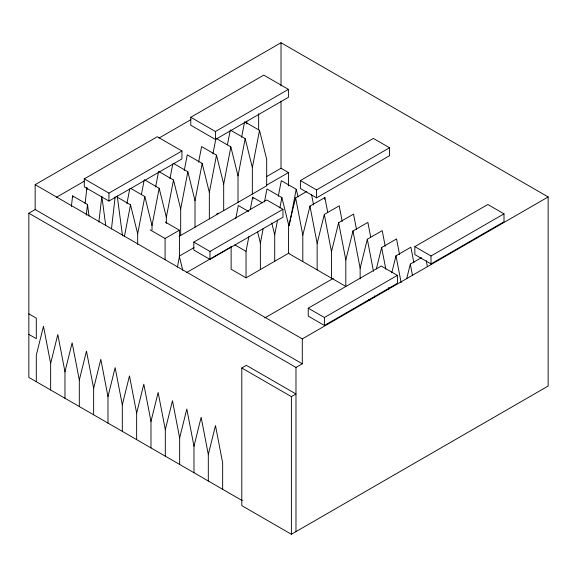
<?xml version="1.0" encoding="UTF-8"?>
<svg xmlns="http://www.w3.org/2000/svg" width="577" height="577" viewBox="0 0 577 577"><rect width="100%" height="100%" fill="white"/><g stroke="black" fill="none" stroke-linecap="round" stroke-linejoin="round"><path stroke-width="0.87" d="M71.368 206.588L72.601 195.892L87.502 204.503L89.031 216.036M85.086 203.667L86.932 187.619L87.17 189.393M86.276 215.199L87.502 204.503M98.869 222.073L101.84 196.223L105.714 225.506M111.462 228.954L115.148 196.865M126.933 203.537L129.767 188.816M124.343 236.873L130.51 204.835L117.095 197.089M141.437 194.399L144.106 180.536M137.672 244.388L137.672 233.8L144.841 196.555L130.683 188.376M155.602 186.984L158.603 171.398M152.011 229.934L152.011 225.52L159.18 188.282L144.272 179.671M169.941 178.711L172.768 163.991M166.342 223.422L166.342 217.248L173.511 180.002L159.346 171.831M184.272 170.439L187.273 154.845L202.181 163.45L209.35 192.415L209.35 218.899M180.68 235.452L180.68 208.968L187.842 171.73L173.684 163.551M177.427 267.093L179.425 256.7L179.425 230.216L165.26 222.044M198.603 162.159L201.604 146.572L216.512 155.177L223.681 184.142L223.681 210.627M195.012 227.179L195.012 200.695L202.181 163.45M212.942 153.886L215.776 139.158M209.35 192.415L216.512 155.177M227.439 144.74L230.108 130.885M223.681 184.142L230.85 146.904L215.942 138.292M241.612 137.333L244.612 121.74M238.012 202.347L238.012 175.87L245.182 138.624L230.273 130.02M235.798 218.488L238.301 205.491L248.737 211.521M252.351 194.074L252.351 167.59L259.513 130.352L245.355 122.173M250.303 209.343L252.632 197.219L262.326 202.815M231.132 246.264L231.132 269.221L246.04 277.825L246.04 251.341L248.875 236.62M264.468 201.936L266.971 188.946L281.879 197.55L288.832 225.665M260.378 269.553L260.378 243.068L263.213 228.341M278.302 196.259L281.302 180.666L296.21 189.27L298.107 196.945M274.71 261.273L274.71 234.789L277.544 220.068M279.881 207.944L281.879 197.55M289.214 225.65L296.21 189.27M50.639 389.98L50.639 363.496L57.808 334.53L64.97 371.776L64.97 398.253M64.97 371.776L72.139 342.803L79.309 380.048L79.309 406.533M79.309 380.048L86.471 351.083L93.64 388.321L93.64 414.805M93.64 388.321L100.809 359.356L107.978 396.601L107.978 423.085M107.978 396.601L115.14 367.636L122.31 404.874L122.31 431.358M122.31 404.874L129.479 375.908L136.641 413.154L136.641 439.631M136.641 413.154L143.81 384.188L150.979 421.426L150.979 447.911M150.979 421.426L158.141 392.461L165.31 429.699L165.31 456.183M165.31 429.699L172.48 400.734L179.649 437.979L179.649 464.463M179.649 437.979L186.811 409.014L193.98 446.252L193.98 472.736M193.98 446.252L201.149 417.286L208.311 454.532L208.311 481.016M208.311 454.532L215.481 425.566L222.65 462.804L222.65 489.289M306.82 191.427L295.64 197.882L288.471 226.848L288.471 253.332L345.811 286.43L345.811 259.953L338.641 222.708L353.55 214.103L356.55 229.689M302.802 261.605L302.802 235.12L309.972 206.155L324.88 197.55L327.714 212.271M324.462 199.253L324.88 197.55M317.141 269.877L317.141 243.4L324.31 214.435L339.211 205.823L342.211 221.417M331.472 278.157L331.472 251.673L338.641 222.708M345.811 259.953L352.973 230.98L367.881 222.376L370.715 237.104M360.142 278.821L360.142 268.226L367.311 239.26L382.219 230.656L385.22 246.242M376.377 268.832L381.642 247.533L396.55 238.928L399.551 254.515M391.761 272.849L395.981 255.813L410.889 247.201L413.889 262.795M406.727 278.568L410.312 264.086L421.491 257.63M35.154 184.669L302.29 338.901L302.29 363.791L35.154 209.566L35.154 184.669L281.021 42.727L548.15 196.952L548.15 386.042L291.392 534.273L241.799 505.64L241.799 367.996L246.386 365.349L295.979 393.983L291.392 396.63L241.799 367.996M190.771 117.275L263.761 75.133L288.413 89.37L288.413 97.311L215.423 139.454L190.771 125.216L190.771 117.275L215.423 131.506L288.413 89.37M84.285 178.884L157.276 136.742L181.935 150.972L181.935 158.92L108.945 201.063L84.285 186.825L84.285 178.884L108.945 193.115L181.935 150.972M242.246 500.605L28.85 377.401L28.85 213.209L35.154 209.566M56.294 197.363L84.314 181.185M159.028 138.047L190.944 119.627M266.365 176.713L281.021 168.253L288.471 172.559L288.471 185.945M150.179 229.884L165.087 238.496L179.425 230.216M216.649 214.024L218.207 213.122M266.61 185.174L288.471 172.559M179.166 236.325L266.682 185.801L266.682 159.317L259.513 130.352M193.8 242.109L266.79 199.967L282.961 209.3L282.961 217.248L209.97 259.39L193.8 250.05L193.8 242.109L209.97 251.442L282.961 209.3M300.401 180.565L373.384 138.422L389.554 147.762L389.554 155.703L316.564 197.846L300.401 188.513L300.401 180.565L316.564 189.898L389.554 147.762M179.173 256.181L194.009 247.62M186.797 272.438L231.161 246.826M246.04 277.825L289.048 253M264.778 317.92L333.427 278.287M308.248 308.183L381.238 266.04L397.409 275.373L397.409 283.321L324.418 325.464L308.248 316.124L308.248 308.183L324.418 317.516L397.409 275.373M414.841 246.639L487.832 204.496L504.002 213.836L504.002 221.777L431.012 263.92L414.841 254.587L414.841 246.639L431.012 255.972L504.002 213.836M302.29 338.901L548.15 196.952M28.85 213.209L295.979 367.434L302.29 363.791M368.443 299.499L369.951 300.372M234.861 244.886L246.04 251.341M28.85 313.838L36.301 318.143L36.301 338.67L28.85 334.364M271.76 222.866L274.71 234.789M245.182 138.624L252.351 167.59M252.632 197.219L253.058 198.921M257.638 231.99L260.378 243.068M230.85 146.904L238.012 175.87M187.842 171.73L195.012 200.695M173.511 180.002L180.68 208.968M179.425 256.7L182.794 270.332M159.18 188.282L166.342 217.248M144.841 196.555L152.011 225.52M130.51 204.835L137.672 233.8M426.223 260.674L427.384 266.74M410.312 264.086L412.476 275.344M395.981 255.813L401.145 282.658M381.642 247.533L385.811 269.185M367.311 239.26L373.478 271.305M352.973 230.98L360.142 268.226M324.31 214.435L331.472 251.673M311.544 194.471L313.549 204.864M309.972 206.155L317.141 243.4M295.64 197.882L302.802 235.12M50.639 363.496L43.47 326.257L36.301 355.223L36.301 381.7M117.232 195.935L122.519 235.863M72.601 195.892L72.832 197.666M431.012 255.972L431.012 263.92M388.811 287.425L388.811 289.192M374.48 295.922L374.48 297.689M324.418 317.516L324.418 325.464M316.564 189.898L316.564 197.846M295.979 367.434L295.979 531.626M291.392 396.63L291.392 534.273M281.021 42.727L281.021 85.944M281.021 101.249L281.021 168.78M258.655 113.727L258.655 129.875M246.732 121.264L246.732 123.961M215.423 131.506L215.423 139.454M209.97 251.442L209.97 259.39M165.087 238.496L165.087 259.679M108.945 193.115L108.945 201.063"/></g></svg>
